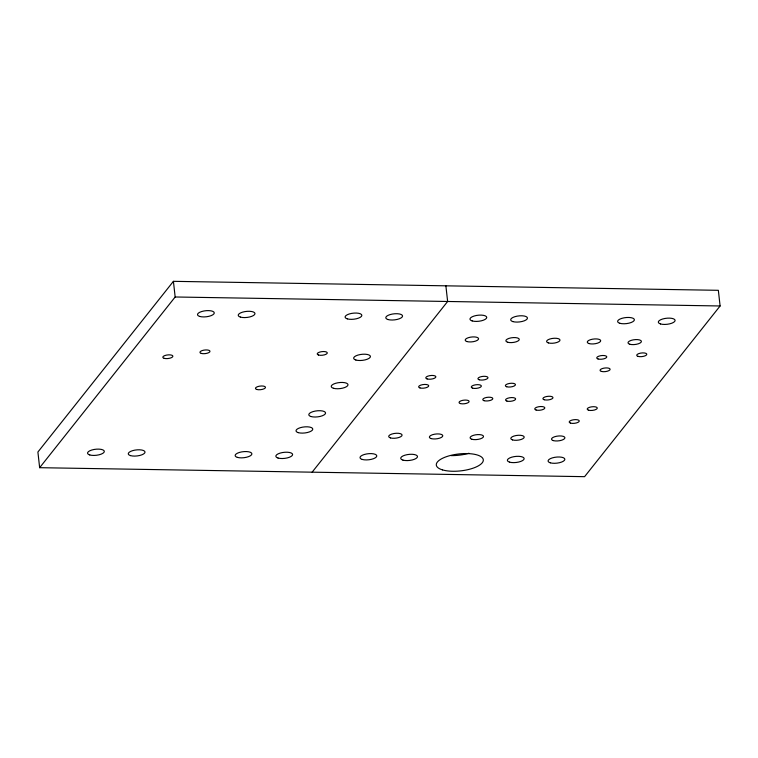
<?xml version="1.0" encoding="UTF-8"?>
<svg xmlns="http://www.w3.org/2000/svg" width="758" height="758" viewBox="0 0 758 758"><rect width="100%" height="100%" fill="white"/><g stroke="black" fill="none" stroke-linecap="round" stroke-linejoin="round"><path stroke-width="1.14" d="M173.411 281.332L37.9 452.024L39.653 467.686L584.589 476.668L720.1 305.976L718.347 290.314L173.411 281.332L175.164 296.984L39.653 467.686M312.125 472.177L447.637 301.476L445.875 285.823M175.164 296.984L720.1 305.976M468.946 453.275A23.64 8.509 -6.4 0 1 451.029 455.605M660.531 323.95A8.442 3.041 -6.4 0 0 674.724 321.411A8.442 3.041 -6.4 0 0 664.87 318.474A8.442 3.041 -6.4 0 0 660.531 323.95M544.235 399.75A5.069 1.819 -6.4 0 0 552.753 398.225A5.069 1.819 -6.4 0 0 546.85 396.462A5.069 1.819 -6.4 0 0 544.235 399.75M355.853 360.022A8.442 3.041 -6.4 0 0 370.046 357.482A8.442 3.041 -6.4 0 0 360.202 354.545A8.442 3.041 -6.4 0 0 355.853 360.022M570.537 423.116A5.069 1.819 -6.4 0 0 579.046 421.59A5.069 1.819 -6.4 0 0 573.143 419.828A5.069 1.819 -6.4 0 0 570.537 423.116M619.817 323.278A8.442 3.041 -6.4 0 0 634.01 320.738A8.442 3.041 -6.4 0 0 624.166 317.801A8.442 3.041 -6.4 0 0 619.817 323.278M442.501 469.894A23.64 8.509 -6.4 0 0 482.249 462.778A23.64 8.509 -6.4 0 0 454.677 454.563A23.64 8.509 -6.4 0 0 442.501 469.894M484.087 400.698A5.069 1.819 -6.4 0 0 492.596 399.182A5.069 1.819 -6.4 0 0 486.693 397.419A5.069 1.819 -6.4 0 0 484.087 400.698M588.54 410.192A5.069 1.819 -6.4 0 0 597.058 408.666A5.069 1.819 -6.4 0 0 591.145 406.904A5.069 1.819 -6.4 0 0 588.54 410.192M598.053 358.979A5.069 1.819 -6.4 0 0 606.561 357.463A5.069 1.819 -6.4 0 0 600.658 355.701A5.069 1.819 -6.4 0 0 598.053 358.979M601.388 371.411A5.069 1.819 -6.4 0 0 609.906 369.885A5.069 1.819 -6.4 0 0 603.993 368.123A5.069 1.819 -6.4 0 0 601.388 371.411M460.381 403.569A5.069 1.819 -6.4 0 0 468.899 402.043A5.069 1.819 -6.4 0 0 462.986 400.281A5.069 1.819 -6.4 0 0 460.381 403.569M638.056 356.393A5.069 1.819 -6.4 0 0 646.574 354.867A5.069 1.819 -6.4 0 0 640.662 353.105A5.069 1.819 -6.4 0 0 638.056 356.393M479.245 379.796A5.069 1.819 -6.4 0 0 487.764 378.28A5.069 1.819 -6.4 0 0 481.851 376.518A5.069 1.819 -6.4 0 0 479.245 379.796M536.086 410.021A5.069 1.819 -6.4 0 0 544.595 408.496A5.069 1.819 -6.4 0 0 538.692 406.733A5.069 1.819 -6.4 0 0 536.086 410.021M318.549 355.028A5.069 1.819 -6.4 0 0 327.068 353.503A5.069 1.819 -6.4 0 0 321.155 351.74A5.069 1.819 -6.4 0 0 318.549 355.028M164.154 358.335A5.069 1.819 -6.4 0 0 172.663 356.81A5.069 1.819 -6.4 0 0 166.76 355.047A5.069 1.819 -6.4 0 0 164.154 358.335M472.613 388.153A5.069 1.819 -6.4 0 0 481.131 386.627A5.069 1.819 -6.4 0 0 475.219 384.865A5.069 1.819 -6.4 0 0 472.613 388.153M419.979 387.935A5.069 1.819 -6.4 0 0 428.497 386.409A5.069 1.819 -6.4 0 0 422.585 384.647A5.069 1.819 -6.4 0 0 419.979 387.935M427.124 378.943A5.069 1.819 -6.4 0 0 435.642 377.418A5.069 1.819 -6.4 0 0 429.729 375.655A5.069 1.819 -6.4 0 0 427.124 378.943M506.714 386.76A5.069 1.819 -6.4 0 0 515.232 385.235A5.069 1.819 -6.4 0 0 509.319 383.472A5.069 1.819 -6.4 0 0 506.714 386.76M506.894 401.077A5.069 1.819 -6.4 0 0 515.412 399.551A5.069 1.819 -6.4 0 0 509.499 397.789A5.069 1.819 -6.4 0 0 506.894 401.077M256.763 389.47A5.069 1.819 -6.4 0 0 265.281 387.944A5.069 1.819 -6.4 0 0 259.369 386.192A5.069 1.819 -6.4 0 0 256.763 389.47M201.258 353.418A5.069 1.819 -6.4 0 0 209.776 351.892A5.069 1.819 -6.4 0 0 203.864 350.139A5.069 1.819 -6.4 0 0 201.258 353.418M553.264 440.587A6.756 2.435 -6.4 0 0 564.625 438.56A6.756 2.435 -6.4 0 0 556.742 436.21A6.756 2.435 -6.4 0 0 553.264 440.587M512.56 439.915A6.756 2.435 -6.4 0 0 523.911 437.887A6.756 2.435 -6.4 0 0 516.037 435.537A6.756 2.435 -6.4 0 0 512.56 439.915M471.864 439.252A6.756 2.435 -6.4 0 0 483.216 437.214A6.756 2.435 -6.4 0 0 475.342 434.865A6.756 2.435 -6.4 0 0 471.864 439.252M431.141 438.579A6.756 2.435 -6.4 0 0 442.492 436.542A6.756 2.435 -6.4 0 0 434.618 434.192A6.756 2.435 -6.4 0 0 431.141 438.579M390.446 437.906A6.756 2.435 -6.4 0 0 401.797 435.869A6.756 2.435 -6.4 0 0 393.923 433.529A6.756 2.435 -6.4 0 0 390.446 437.906M466.937 341.555A6.756 2.435 -6.4 0 0 478.289 339.527A6.756 2.435 -6.4 0 0 470.415 337.177A6.756 2.435 -6.4 0 0 466.937 341.555M507.623 342.228A6.756 2.435 -6.4 0 0 518.984 340.19A6.756 2.435 -6.4 0 0 511.1 337.85A6.756 2.435 -6.4 0 0 507.623 342.228M548.356 342.9A6.756 2.435 -6.4 0 0 559.707 340.863A6.756 2.435 -6.4 0 0 551.833 338.523A6.756 2.435 -6.4 0 0 548.356 342.9M589.042 343.573A6.756 2.435 -6.4 0 0 600.402 341.536A6.756 2.435 -6.4 0 0 592.519 339.186A6.756 2.435 -6.4 0 0 589.042 343.573M629.756 344.236A6.756 2.435 -6.4 0 0 641.107 342.209A6.756 2.435 -6.4 0 0 633.233 339.859A6.756 2.435 -6.4 0 0 629.756 344.236M550.289 462.816A8.442 3.041 -6.4 0 0 564.483 460.277A8.442 3.041 -6.4 0 0 554.638 457.339A8.442 3.041 -6.4 0 0 550.289 462.816M509.575 462.143A8.442 3.041 -6.4 0 0 523.769 459.604A8.442 3.041 -6.4 0 0 513.924 456.667A8.442 3.041 -6.4 0 0 509.575 462.143M402.924 460.106A8.442 3.041 -6.4 0 0 417.118 457.567A8.442 3.041 -6.4 0 0 407.273 454.629A8.442 3.041 -6.4 0 0 402.924 460.106M362.22 459.433A8.442 3.041 -6.4 0 0 376.413 456.894A8.442 3.041 -6.4 0 0 366.559 453.957A8.442 3.041 -6.4 0 0 362.22 459.433M472.168 320.928A8.442 3.041 -6.4 0 0 486.361 318.388A8.442 3.041 -6.4 0 0 476.517 315.451A8.442 3.041 -6.4 0 0 472.168 320.928M512.882 321.6A8.442 3.041 -6.4 0 0 527.075 319.061A8.442 3.041 -6.4 0 0 517.231 316.124A8.442 3.041 -6.4 0 0 512.882 321.6M199.705 316.437A8.442 3.041 -6.4 0 0 213.898 313.897A8.442 3.041 -6.4 0 0 204.054 310.96A8.442 3.041 -6.4 0 0 199.705 316.437M240.419 317.1A8.442 3.041 -6.4 0 0 254.612 314.561A8.442 3.041 -6.4 0 0 244.758 311.633A8.442 3.041 -6.4 0 0 240.419 317.1M89.747 454.942A8.442 3.041 -6.4 0 0 103.941 452.403A8.442 3.041 -6.4 0 0 94.096 449.466A8.442 3.041 -6.4 0 0 89.747 454.942M130.461 455.605A8.442 3.041 -6.4 0 0 144.655 453.066A8.442 3.041 -6.4 0 0 134.81 450.138A8.442 3.041 -6.4 0 0 130.461 455.605M347.287 318.862A8.442 3.041 -6.4 0 0 361.481 316.323A8.442 3.041 -6.4 0 0 351.636 313.395A8.442 3.041 -6.4 0 0 347.287 318.862M387.992 319.535A8.442 3.041 -6.4 0 0 402.185 316.996A8.442 3.041 -6.4 0 0 392.341 314.058A8.442 3.041 -6.4 0 0 387.992 319.535M237.33 457.368A8.442 3.041 -6.4 0 0 251.523 454.828A8.442 3.041 -6.4 0 0 241.679 451.901A8.442 3.041 -6.4 0 0 237.33 457.368M278.044 458.04A8.442 3.041 -6.4 0 0 292.237 455.501A8.442 3.041 -6.4 0 0 282.383 452.564A8.442 3.041 -6.4 0 0 278.044 458.04M333.435 388.267A8.442 3.041 -6.4 0 0 347.628 385.727A8.442 3.041 -6.4 0 0 337.784 382.79A8.442 3.041 -6.4 0 0 333.435 388.267M310.998 416.53A8.442 3.041 -6.4 0 0 325.191 413.991A8.442 3.041 -6.4 0 0 315.337 411.054A8.442 3.041 -6.4 0 0 310.998 416.53M298.216 432.629A8.442 3.041 -6.4 0 0 312.41 430.089A8.442 3.041 -6.4 0 0 302.565 427.152A8.442 3.041 -6.4 0 0 298.216 432.629"/></g></svg>
